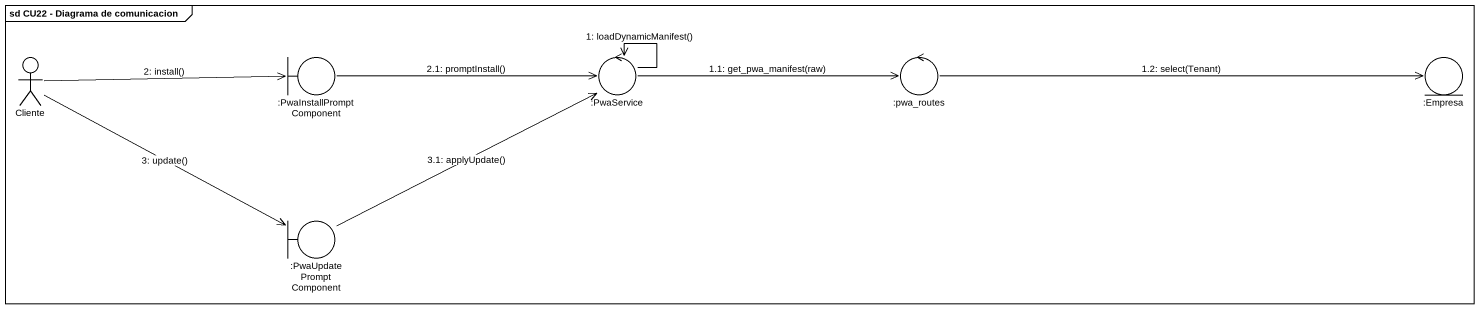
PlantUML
@startuml
mainframe sd CU22 - Diagrama de comunicacion
actor Cliente
boundary ":PwaInstallPromptComponent" as PwaInstallPromptComponent
control ":PwaService" as PwaService
control ":pwa_routes" as pwa_routes
entity ":Empresa" as Empresa
boundary ":PwaUpdatePromptComponent" as PwaUpdatePromptComponent
PwaService --> PwaService : 1: loadDynamicManifest()
PwaService -right-> pwa_routes : 1.1: get_pwa_manifest(raw)
pwa_routes -right-> Empresa : 1.2: select(Tenant)
Cliente -right-> PwaInstallPromptComponent : 2: install()
PwaInstallPromptComponent -right-> PwaService : 2.1: promptInstall()
Cliente -right-> PwaUpdatePromptComponent : 3: update()
PwaUpdatePromptComponent -right-> PwaService : 3.1: applyUpdate()
@enduml
